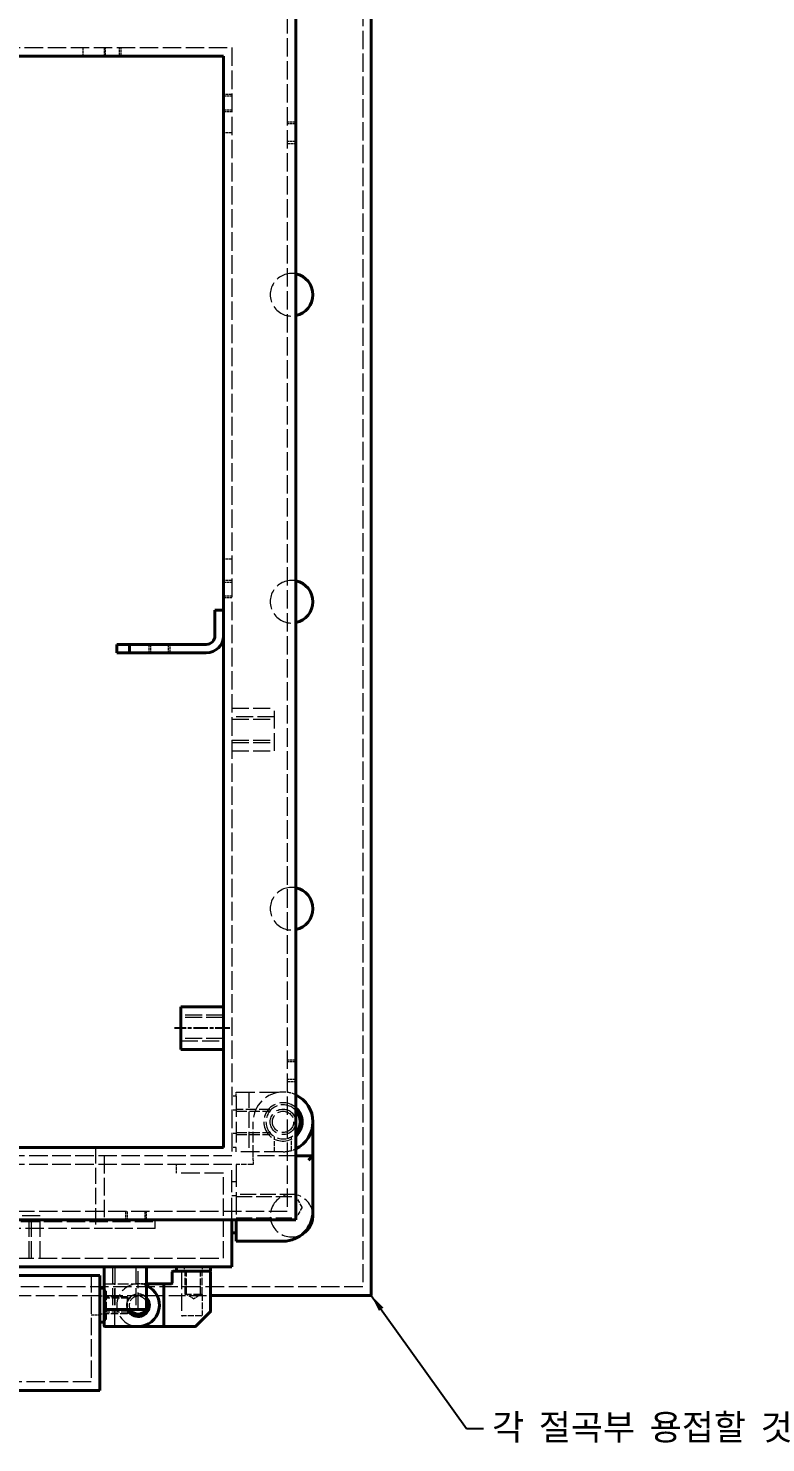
# Model space of a CAD drawing. Header units: millimetres. Extents: x 0 to 2378, y 0 to 1682.
# Drawn here: x 702.7 to 875.7, y 627.5 to 959.3 of the extents above; entities that cross this region are included whole.
import ezdxf

# ---------------------------------------------------------------- set-up
doc = ezdxf.new("R2010")
doc.units = ezdxf.units.MM
doc.header["$LTSCALE"] = 2
doc.linetypes.add('CHAIN', pattern=[0.3543, 0.2362, -0.0295, 0.0591, -0.0295])
doc.linetypes.add('DASHED', pattern=[0.2067, 0.1654, -0.0413])
for name, color, linetype, lineweight in [('가려진 것(ISO)', 2, 'DASHED', 18), ('가시적인 것(ISO)', 3, 'Continuous', 40), ('기호(ISO)', 5, 'Continuous', 25), ('중심선(ISO)', 1, 'Continuous', 25)]:
    doc.layers.add(name, color=color, linetype=linetype, lineweight=lineweight)
doc.styles.add('치수 텍스트_PSTEK_POSCO', font='isocp.shx')
doc.dimstyles.new('치수_PSTEK_POSCO$7', dxfattribs={"dimscale": 2, "dimtxt": 3, "dimasz": 2, "dimexe": 2, "dimexo": 2.5, "dimgap": 1, "dimtad": 1, "dimrnd": 1e-08, "dimdsep": 46, "dimtxsty": '치수 텍스트_PSTEK_POSCO', "dimcen": 0.09, "dimdle": 10, "dimclrd": 7, "dimclre": 7, "dimclrt": 2, "dimadec": 1, "dimazin": 2, "dimtfac": 1, "dimtmove": 0, "dimatfit": 3, "dimfxl": 0, "dimtolj": 1, "dimlwd": -1, "dimlwe": -1, "dimarcsym": 0})

msp = doc.modelspace()

# ---------------------------------------------------------------- linework, layer by layer
at = {"layer": '가려진 것(ISO)', "ltscale": 12.957587}
msp.add_line((781.1684, 985.4656), (781.1684, 664.0656), dxfattribs=at)
at = {"layer": '가려진 것(ISO)', "ltscale": 13.053281}
msp.add_line((763.4684, 967.7656), (763.4684, 681.7656), dxfattribs=at)
at = {"layer": '가려진 것(ISO)', "ltscale": 13.06797}
for p, q in [((280.4684, 954.7656), (750.4684, 954.7656)), ((750.4684, 694.7656), (280.4684, 694.7656)), ((750.4684, 692.7656), (280.4684, 692.7656))]:
    msp.add_line(p, q, dxfattribs=at)
at = {"layer": '가려진 것(ISO)', "ltscale": 1.904597}
for p, q in [((715.4684, 954.7656), (715.4684, 952.7656)), ((720.4684, 954.7656), (720.4684, 952.7656)), ((720.8474, 952.7656), (720.8474, 954.7656)), ((724.0894, 952.7656), (724.0894, 954.7656)), ((724.4684, 952.7656), (724.4684, 954.7656)), ((750.4684, 943.7656), (748.4684, 943.7656)), ((748.4684, 943.3866), (750.4684, 943.3866)), ((748.4684, 940.1446), (750.4684, 940.1446)), ((748.4684, 939.7656), (750.4684, 939.7656)), ((765.4684, 937.2656), (763.4684, 937.2656)), ((765.4684, 936.8326), (763.4684, 936.8326)), ((750.4684, 934.7656), (748.4684, 934.7656)), ((765.4684, 932.6986), (763.4684, 932.6986)), ((763.4684, 932.2656), (765.4684, 932.2656)), ((750.4684, 834.7656), (748.4684, 834.7656)), ((750.4684, 829.7656), (748.4684, 829.7656)), ((748.4684, 829.3866), (750.4684, 829.3866)), ((748.4684, 826.1446), (750.4684, 826.1446)), ((748.4684, 825.7656), (750.4684, 825.7656)), ((730.9684, 814.7656), (730.9684, 812.7656)), ((731.4014, 814.7656), (731.4014, 812.7656)), ((735.5354, 814.7656), (735.5354, 812.7656)), ((735.9684, 812.7656), (735.9684, 814.7656)), ((765.4684, 717.2656), (763.4684, 717.2656)), ((765.4684, 716.8326), (763.4684, 716.8326)), ((765.4684, 712.6986), (763.4684, 712.6986)), ((763.4684, 712.2656), (765.4684, 712.2656)), ((737.4684, 690.7656), (737.4684, 692.7656)), ((725.4684, 681.7656), (725.4684, 679.7656)), ((725.9014, 681.7656), (725.9014, 679.7656)), ((730.0354, 681.7656), (730.0354, 679.7656)), ((730.4684, 679.7656), (730.4684, 681.7656)), ((730.4684, 664.7656), (728.4684, 664.7656)), ((717.4684, 662.0156), (719.4684, 662.0156)), ((717.4684, 657.5156), (719.4684, 657.5156))]:
    msp.add_line(p, q, dxfattribs=at)
at = {"layer": '가려진 것(ISO)', "ltscale": 13.102725}
msp.add_line((750.4684, 954.7656), (750.4684, 694.7656), dxfattribs=at)
at = {"layer": '가려진 것(ISO)', "ltscale": 12.094824}
for p, q in [((750.4684, 799.7656), (760.4684, 799.7656)), ((760.4684, 797.7656), (750.4684, 797.7656)), ((750.4684, 797.2241), (760.4684, 797.2241)), ((750.4684, 792.3071), (760.4684, 792.3071)), ((750.4684, 791.7656), (760.4684, 791.7656)), ((750.4684, 789.7656), (760.4684, 789.7656)), ((748.4684, 727.7656), (738.4684, 727.7656)), ((748.4684, 727.2241), (738.4684, 727.2241)), ((748.4684, 722.3071), (738.4684, 722.3071)), ((738.4684, 721.7656), (748.4684, 721.7656)), ((765.4684, 694.7656), (755.4684, 694.7656)), ((748.4684, 670.7656), (748.4684, 690.7656)), ((702.9269, 670.7656), (702.9269, 680.7656)), ((703.4684, 670.7656), (703.4684, 680.7656)), ((705.4684, 670.7656), (705.4684, 680.7656)), ((722.4684, 668.7656), (722.4684, 658.7656)), ((723.0099, 668.7656), (723.0099, 658.7656)), ((727.9269, 668.7656), (727.9269, 658.7656)), ((728.4684, 658.7656), (728.4684, 668.7656)), ((717.4684, 666.7656), (717.4684, 641.7656))]:
    msp.add_line(p, q, dxfattribs=at)
at = {"layer": '가려진 것(ISO)', "ltscale": 12.665669}
for p, q in [((760.4684, 789.7656), (760.4684, 799.7656)), ((705.4684, 680.7656), (695.4684, 680.7656)), ((722.4684, 679.3656), (732.4684, 679.3656)), ((732.4684, 677.7656), (722.4684, 677.7656))]:
    msp.add_line(p, q, dxfattribs=at)
at = {"layer": '가려진 것(ISO)', "ltscale": 0.952248}
for p, q in [((751.4684, 708.7656), (750.4684, 708.7656)), ((751.4684, 705.5156), (750.4684, 705.5156)), ((751.4684, 700.0156), (750.4684, 700.0156)), ((751.4684, 696.7656), (750.4684, 696.7656)), ((755.4684, 693.7656), (755.4684, 692.7656)), ((750.4684, 688.7656), (751.4684, 688.7656)), ((750.4684, 685.5156), (751.4684, 685.5156)), ((750.4684, 680.0156), (751.4684, 680.0156)), ((739.3684, 667.7656), (739.3684, 668.7656)), ((743.5684, 667.7656), (743.5684, 668.7656)), ((720.4684, 661.8656), (719.4684, 661.8656)), ((720.4684, 657.6656), (719.4684, 657.6656))]:
    msp.add_line(p, q, dxfattribs=at)
at = {"layer": '가려진 것(ISO)', "ltscale": 13.304306}
for p, q in [((751.4684, 709.7656), (762.4684, 709.7656)), ((762.4684, 695.7656), (751.4684, 695.7656)), ((748.4684, 690.7656), (737.4684, 690.7656))]:
    msp.add_line(p, q, dxfattribs=at)
at = {"layer": '가려진 것(ISO)', "ltscale": 1.495845}
for p, q in [((751.4684, 708.7656), (751.4684, 709.7656)), ((751.4684, 695.7656), (751.4684, 696.7656)), ((755.4684, 693.7656), (755.4684, 694.7656))]:
    msp.add_line(p, q, dxfattribs=at)
at = {"layer": '가려진 것(ISO)', "ltscale": 14.513788}
msp.add_line((751.4684, 708.7656), (751.4684, 696.7656), dxfattribs=at)
at = {"layer": '가려진 것(ISO)', "ltscale": 11.288502}
for p, q in [((754.4684, 709.7656), (754.4684, 695.7656)), ((765.4684, 685.6986), (751.4684, 685.6986)), ((751.4684, 685.2656), (765.4684, 685.2656)), ((751.4684, 680.2656), (765.4684, 680.2656)), ((751.4684, 679.8326), (765.4684, 679.8326))]:
    msp.add_line(p, q, dxfattribs=at)
at = {"layer": '가려진 것(ISO)', "ltscale": 7.502025}
for p, q in [((759.3459, 705.6986), (751.4684, 705.6986)), ((751.4684, 705.2656), (759.3459, 705.2656)), ((751.4684, 700.2656), (759.3459, 700.2656)), ((751.4684, 699.8326), (759.3459, 699.8326))]:
    msp.add_line(p, q, dxfattribs=at)
at = {"layer": '가려진 것(ISO)', "ltscale": 1.537008}
for p, q in [((759.3459, 705.6986), (759.3459, 705.2656)), ((759.3459, 700.2656), (759.3459, 699.8326))]:
    msp.add_line(p, q, dxfattribs=at)
at = {"layer": '가려진 것(ISO)', "ltscale": 7.618686}
msp.add_line((755.4684, 694.7656), (755.4684, 702.7656), dxfattribs=at)
at = {"layer": '가려진 것(ISO)', "ltscale": 11.490082}
msp.add_line((718.4684, 696.7656), (718.4684, 677.7656), dxfattribs=at)
at = {"layer": '가려진 것(ISO)', "ltscale": 3.367307}
msp.add_line((760.4684, 695.7656), (760.4684, 699.3015), dxfattribs=at)
at = {"layer": '가려진 것(ISO)', "ltscale": 3.089415}
msp.add_line((764.4684, 696.0573), (764.4684, 699.3015), dxfattribs=at)
at = {"layer": '가려진 것(ISO)', "ltscale": 12.417352}
msp.add_line((720.4684, 694.7656), (720.4684, 679.3656), dxfattribs=at)
at = {"layer": '가려진 것(ISO)', "ltscale": 15.72327}
for p, q in [((750.4684, 679.7656), (750.4684, 692.7656)), ((751.4684, 692.7656), (751.4684, 679.7656))]:
    msp.add_line(p, q, dxfattribs=at)
at = {"layer": '가려진 것(ISO)', "ltscale": 3.809293}
msp.add_line((755.4684, 692.7656), (751.4684, 692.7656), dxfattribs=at)
at = {"layer": '가려진 것(ISO)', "ltscale": 2.777503}
for q in [(765.4684, 685.2656), (765.4684, 680.2656)]:
    msp.add_line((766.9706, 682.7656), q, dxfattribs=at)
at = {"layer": '가려진 것(ISO)', "ltscale": 13.041375}
msp.add_line((763.4684, 681.7656), (267.4684, 681.7656), dxfattribs=at)
at = {"layer": '가려진 것(ISO)', "ltscale": 13.005862}
for p, q in [((308.4684, 679.3656), (722.4684, 679.3656)), ((722.4684, 677.7656), (308.4684, 677.7656))]:
    msp.add_line(p, q, dxfattribs=at)
at = {"layer": '가려진 것(ISO)', "ltscale": 1.523657}
msp.add_line((732.4684, 677.7656), (732.4684, 679.3656), dxfattribs=at)
at = {"layer": '가려진 것(ISO)', "ltscale": 13.107413}
msp.add_line((282.4684, 670.7656), (748.4684, 670.7656), dxfattribs=at)
at = {"layer": '가려진 것(ISO)', "ltscale": 12.215772}
msp.add_line((738.6684, 667.5656), (738.6684, 657.4656), dxfattribs=at)
at = {"layer": '가려진 것(ISO)', "ltscale": 5.237816}
for p, q in [((739.4684, 662.2656), (739.4684, 667.7656)), ((743.4684, 662.2656), (743.4684, 667.7656)), ((725.9684, 661.7656), (720.4684, 661.7656)), ((725.9684, 657.7656), (720.4684, 657.7656))]:
    msp.add_line(p, q, dxfattribs=at)
at = {"layer": '가려진 것(ISO)', "ltscale": 4.939583}
for p, q in [((739.8184, 662.3787), (739.8184, 667.5656)), ((743.1184, 662.3787), (743.1184, 667.5656))]:
    msp.add_line(p, q, dxfattribs=at)
at = {"layer": '가려진 것(ISO)', "ltscale": 13.116713}
msp.add_line((781.1684, 664.0656), (249.7684, 664.0656), dxfattribs=at)
at = {"layer": '가려진 것(ISO)', "ltscale": 7.428217}
msp.add_line((720.6684, 664.7656), (728.4684, 664.7656), dxfattribs=at)
at = {"layer": '가려진 것(ISO)', "ltscale": 11.611031}
msp.add_line((722.9684, 654.9656), (722.9684, 664.5656), dxfattribs=at)
at = {"layer": '가려진 것(ISO)', "ltscale": 13.148004}
msp.add_line((367.4684, 662.0656), (720.7684, 662.0656), dxfattribs=at)
at = {"layer": '가려진 것(ISO)', "ltscale": 0.095135}
for p, q in [((720.6684, 663.2656), (720.7684, 663.2656)), ((720.6684, 656.2656), (720.7684, 656.2656))]:
    msp.add_line(p, q, dxfattribs=at)
at = {"layer": '가려진 것(ISO)', "ltscale": 5.363575}
for p, q in [((726.3005, 661.4156), (720.6684, 661.4156)), ((726.3005, 658.1156), (720.6684, 658.1156))]:
    msp.add_line(p, q, dxfattribs=at)
at = {"layer": '가려진 것(ISO)', "ltscale": 1.428422}
for p, q in [((720.7684, 660.5656), (720.7684, 662.0656)), ((720.7684, 658.2656), (720.7684, 659.7656))]:
    msp.add_line(p, q, dxfattribs=at)
at = {"layer": '가려진 것(ISO)', "ltscale": 0.19037}
for p, q in [((720.9684, 662.0656), (720.7684, 662.0656)), ((720.9684, 662.0336), (720.7684, 662.0336)), ((720.9684, 661.9379), (720.7684, 661.9379)), ((720.9684, 661.906), (720.7684, 661.906)), ((720.9684, 661.8741), (720.7684, 661.8741)), ((720.9684, 661.8421), (720.7684, 661.8421)), ((720.9684, 661.8102), (720.7684, 661.8102)), ((720.9684, 661.7783), (720.7684, 661.7783)), ((720.9684, 661.7145), (720.7684, 661.7145)), ((720.9684, 661.6826), (720.7684, 661.6826)), ((720.9684, 661.6507), (720.7684, 661.6507)), ((720.9684, 661.6187), (720.7684, 661.6187)), ((720.9684, 661.5868), (720.7684, 661.5868)), ((720.9684, 661.5549), (720.7684, 661.5549)), ((720.9684, 661.523), (720.7684, 661.523)), ((720.9684, 661.4911), (720.7684, 661.4911)), ((720.9684, 661.4592), (720.7684, 661.4592)), ((720.9684, 661.4273), (720.7684, 661.4273)), ((720.9684, 661.3953), (720.7684, 661.3953)), ((720.9684, 661.3634), (720.7684, 661.3634)), ((720.9684, 661.3315), (720.7684, 661.3315)), ((720.9684, 661.2996), (720.7684, 661.2996)), ((720.9684, 661.2677), (720.7684, 661.2677)), ((720.9684, 661.2358), (720.7684, 661.2358)), ((720.9684, 661.2039), (720.7684, 661.2039)), ((720.9684, 661.1719), (720.7684, 661.1719)), ((720.9684, 661.14), (720.7684, 661.14)), ((720.9684, 661.1081), (720.7684, 661.1081)), ((720.9684, 661.0443), (720.7684, 661.0443)), ((720.9684, 661.0124), (720.7684, 661.0124)), ((720.9684, 660.9804), (720.7684, 660.9804)), ((720.9684, 660.9485), (720.7684, 660.9485)), ((720.9684, 660.9166), (720.7684, 660.9166)), ((720.9684, 660.8528), (720.7684, 660.8528)), ((720.9684, 660.8209), (720.7684, 660.8209)), ((720.9684, 660.789), (720.7684, 660.789)), ((720.9684, 660.757), (720.7684, 660.757)), ((720.9684, 660.7251), (720.7684, 660.7251)), ((720.9684, 660.6932), (720.7684, 660.6932)), ((720.9684, 660.5975), (720.7684, 660.5975)), ((720.9684, 660.5656), (720.7684, 660.5656)), ((720.9684, 659.7656), (720.7684, 659.7656)), ((720.9684, 659.7336), (720.7684, 659.7336)), ((720.9684, 659.6698), (720.7684, 659.6698)), ((720.9684, 659.6379), (720.7684, 659.6379)), ((720.9684, 659.5741), (720.7684, 659.5741)), ((720.9684, 659.5421), (720.7684, 659.5421)), ((720.9684, 659.5102), (720.7684, 659.5102)), ((720.9684, 659.4783), (720.7684, 659.4783)), ((720.9684, 659.4145), (720.7684, 659.4145)), ((720.9684, 659.3826), (720.7684, 659.3826)), ((720.9684, 659.2868), (720.7684, 659.2868)), ((720.9684, 659.2549), (720.7684, 659.2549)), ((720.9684, 659.1911), (720.7684, 659.1911)), ((720.9684, 659.1592), (720.7684, 659.1592)), ((720.9684, 659.1273), (720.7684, 659.1273)), ((720.9684, 659.0953), (720.7684, 659.0953)), ((720.9684, 659.0315), (720.7684, 659.0315)), ((720.9684, 658.9996), (720.7684, 658.9996)), ((720.9684, 658.9677), (720.7684, 658.9677)), ((720.9684, 658.9358), (720.7684, 658.9358)), ((720.9684, 658.9039), (720.7684, 658.9039)), ((720.9684, 658.8719), (720.7684, 658.8719)), ((720.9684, 658.84), (720.7684, 658.84)), ((720.9684, 658.8081), (720.7684, 658.8081)), ((720.9684, 658.7762), (720.7684, 658.7762)), ((720.9684, 658.7443), (720.7684, 658.7443)), ((720.9684, 658.7124), (720.7684, 658.7124)), ((720.9684, 658.6485), (720.7684, 658.6485)), ((720.9684, 658.6166), (720.7684, 658.6166)), ((720.9684, 658.5528), (720.7684, 658.5528)), ((720.9684, 658.5209), (720.7684, 658.5209)), ((720.9684, 658.489), (720.7684, 658.489)), ((720.9684, 658.457), (720.7684, 658.457)), ((720.9684, 658.3932), (720.7684, 658.3932)), ((720.9684, 658.3613), (720.7684, 658.3613)), ((720.9684, 658.2975), (720.7684, 658.2975)), ((720.9684, 658.2656), (720.7684, 658.2656))]:
    msp.add_line(p, q, dxfattribs=at)
at = {"layer": '가려진 것(ISO)', "ltscale": 6.285399}
msp.add_line((720.9684, 663.0656), (720.9684, 656.4656), dxfattribs=at)
at = {"layer": '가려진 것(ISO)', "ltscale": 11.852927}
msp.add_line((720.9684, 662.0656), (745.4684, 662.0656), dxfattribs=at)
at = {"layer": '가려진 것(ISO)', "ltscale": 2.125159}
for p, q in [((725.9684, 660.6445), (725.9684, 661.7656)), ((725.9684, 658.8866), (725.9684, 657.7656))]:
    msp.add_line(p, q, dxfattribs=at)
at = {"layer": '가려진 것(ISO)', "ltscale": 5.983681}
msp.add_line((743.4684, 662.2656), (739.4684, 662.2656), dxfattribs=at)
at = {"layer": '가려진 것(ISO)', "ltscale": 1.725356}
for q in [(739.9154, 662.2073), (743.0215, 662.2073)]:
    msp.add_line((741.4684, 661.2741), q, dxfattribs=at)
at = {"layer": '가려진 것(ISO)', "ltscale": 4.571172}
msp.add_line((743.4684, 662.2656), (743.4684, 657.4656), dxfattribs=at)
at = {"layer": '가려진 것(ISO)', "ltscale": 4.190233}
msp.add_line((743.2684, 657.2656), (738.8684, 657.2656), dxfattribs=at)
at = {"layer": '가려진 것(ISO)', "ltscale": 13.15312}
msp.add_line((717.4684, 641.7656), (369.4684, 641.7656), dxfattribs=at)
at = {"layer": '가려진 것(ISO)', "ltscale": 15.198803}
msp.add_circle((762.4684, 702.7656), 3, dxfattribs=at)
at = {"layer": '가려진 것(ISO)', "ltscale": 12.665669}
msp.add_circle((762.4684, 702.7656), 2.5, dxfattribs=at)
at = {"layer": '가려진 것(ISO)', "ltscale": 14.289262}
for centre in [(764.4684, 896.7656), (764.4684, 824.7656), (764.4684, 752.7656)]:
    msp.add_arc(centre, 5, 78.463041, 281.536959, dxfattribs=at)
at = {"layer": '가려진 것(ISO)', "ltscale": 13.298953}
msp.add_arc((762.4684, 702.7656), 7, 90, 180, dxfattribs=at)
at = {"layer": '가려진 것(ISO)', "ltscale": 12.520994}
msp.add_arc((762.4684, 702.7656), 4.5, 48.189685, 311.810315, dxfattribs=at)
at = {"layer": '가려진 것(ISO)', "ltscale": 11.702266}
msp.add_arc((762.4684, 702.7656), 4, 41.409622, 318.590378, dxfattribs=at)
at = {"layer": '가려진 것(ISO)', "ltscale": 2.952539}
for start, end in [(64.623066, 90), (270, 295.376934)]:
    msp.add_arc((762.4684, 702.7656), 7, start, end, dxfattribs=at)
at = {"layer": '가려진 것(ISO)', "ltscale": 12.511967}
msp.add_arc((764.4684, 680.7656), 5, 5.25526, 301.614637, dxfattribs=at)
at = {"layer": '가려진 것(ISO)', "ltscale": 0.299089}
for centre, start, end in [((738.4684, 667.5656), 0, 90), ((739.6184, 667.5656), 0, 90), ((743.3184, 667.5656), 90, 180), ((743.6684, 667.5656), 90, 180), ((720.6684, 664.5656), 90, 180), ((722.7684, 664.5656), 0, 90), ((720.6684, 663.4656), 180, 270), ((720.6684, 661.6156), 180, 270), ((720.7684, 663.0656), 0, 90), ((720.6684, 657.9156), 90, 180), ((738.8684, 657.4656), 180, 270), ((743.2684, 657.4656), 270, 0), ((720.6684, 656.0656), 90, 180), ((720.7684, 656.4656), 270, 0), ((722.7684, 654.9656), 270, 0)]:
    msp.add_arc(centre, 0.2, start, end, dxfattribs=at)
at = {"layer": '가려진 것(ISO)', "ltscale": 12.665669}
msp.add_arc((728.4684, 659.7656), 5, 90, 270, dxfattribs=at)
at = {"layer": '가려진 것(ISO)', "ltscale": 1.959437}
msp.add_arc((728.4684, 659.7656), 5, 66.421822, 90, dxfattribs=at)
at = {"layer": '가려진 것(ISO)', "ltscale": 7.099035}
msp.add_arc((728.4684, 659.7656), 2.65, 40.999354, 202.170157, dxfattribs=at)
at = {"layer": '가려진 것(ISO)', "ltscale": 7.040022}
msp.add_arc((728.4684, 659.7656), 2.6, 39.715137, 202.619865, dxfattribs=at)
at = {"layer": '가려진 것(ISO)', "ltscale": 6.655806}
msp.add_arc((728.4684, 659.7656), 2.1, 17.751897, 208.437045, dxfattribs=at)
at = {"layer": '가려진 것(ISO)', "ltscale": 0.042575}
msp.add_arc((726.3005, 661.6156), 0.2, 292.291883, 305.128991, dxfattribs=at)
at = {"layer": '가려진 것(ISO)', "ltscale": 0.196035}
for centre, start, end in [((740.0184, 662.3787), 180, 239), ((742.9184, 662.3787), 301, 0)]:
    msp.add_arc(centre, 0.2, start, end, dxfattribs=at)
at = {"layer": '가려진 것(ISO)', "ltscale": 0.042791}
msp.add_arc((726.3005, 657.9156), 0.2, 54.872991, 67.775298, dxfattribs=at)
at = {"layer": '가려진 것(ISO)', "ltscale": 0.372867}
msp.add_arc((728.4684, 659.7656), 2.1, 331.562955, 342.248103, dxfattribs=at)
at = {"layer": '가려진 것(ISO)', "ltscale": 1.721406}
msp.add_open_spline([(725.9614, 658.9069), (725.9271, 659.0072), (725.9011, 659.1034), (725.8818, 659.1896), (725.8612, 659.2815), (725.8482, 659.3617), (725.8388, 659.438), (725.8293, 659.5144), (725.8234, 659.5868), (725.8205, 659.6618), (725.8175, 659.7367), (725.8175, 659.8141), (725.8217, 659.8966), (725.8258, 659.9791), (725.8341, 660.0666), (725.847, 660.1538), (725.86, 660.2411), (725.8775, 660.3282), (725.8981, 660.4105), (725.9171, 660.4862), (725.9386, 660.5579), (725.9623, 660.6267)], degree=3, knots=[0.00899415, 0.00899415, 0.00899415, 0.00899415, 0.142857143, 0.142857143, 0.142857143, 0.285714286, 0.285714286, 0.285714286, 0.428571429, 0.428571429, 0.428571429, 0.571428571, 0.571428571, 0.571428571, 0.714285714, 0.714285714, 0.714285714, 0.857142857, 0.857142857, 0.857142857, 0.988606641, 0.988606641, 0.988606641, 0.988606641], dxfattribs=at)
at = {"layer": '가려진 것(ISO)', "ltscale": 1.763599}
msp.add_open_spline([(725.9684, 658.8866), (725.9338, 658.9853), (725.9053, 659.0852), (725.883, 659.1843), (725.8607, 659.2833), (725.8446, 659.3815), (725.8341, 659.4781), (725.8235, 659.5747), (725.8185, 659.6697), (725.8184, 659.7648), (725.8184, 659.8599), (725.8234, 659.9551), (725.834, 660.0518), (725.8445, 660.1486), (725.8605, 660.247), (725.8828, 660.3462), (725.9051, 660.4455), (725.9337, 660.5456), (725.9684, 660.6445)], degree=3, knots=[0, 0, 0, 0, 0.16666667, 0.16666667, 0.16666667, 0.33333333, 0.33333333, 0.33333333, 0.5, 0.5, 0.5, 0.66666667, 0.66666667, 0.66666667, 0.83333333, 0.83333333, 0.83333333, 1, 1, 1, 1], dxfattribs=at)
at = {"layer": '가려진 것(ISO)', "ltscale": 0.255218}
msp.add_open_spline([(725.9623, 660.6267), (725.9588, 660.6167), (725.9555, 660.6067), (725.9311, 660.5328), (725.9117, 660.4659), (725.8947, 660.3967)], degree=3, knots=[0.0627069384, 0.0627069384, 0.0627069384, 0.0627069384, 0.0663620333, 0.0663620333, 0.0894947015, 0.0894947015, 0.0894947015, 0.0894947015], dxfattribs=at)
at = {"layer": '가려진 것(ISO)', "ltscale": 1.631149}
msp.add_open_spline([(726.441, 661.472), (726.4234, 661.4511), (726.3859, 661.4062), (726.2897, 661.2762), (726.2305, 661.1898), (726.1008, 660.9641), (726.0283, 660.8147), (725.9684, 660.6445)], degree=3, knots=[0, 0, 0, 0, 0.05351917, 0.05351917, 0.107427384, 0.107427384, 0.170590402, 0.170590402, 0.170590402, 0.170590402], dxfattribs=at)
at = {"layer": '가려진 것(ISO)', "ltscale": 0.539184}
msp.add_open_spline([(726.1621, 661.0707), (726.0995, 660.96), (726.0354, 660.8277), (725.9807, 660.6785)], degree=3, dxfattribs=at)
at = {"layer": '가려진 것(ISO)', "ltscale": 0.074001}
msp.add_open_spline([(726.3005, 661.4156), (726.3219, 661.4156), (726.3436, 661.4191), (726.3681, 661.4273), (726.3723, 661.4288), (726.3764, 661.4305)], degree=3, knots=[0, 0, 0, 0, 0.00642098807, 0.00642098807, 0.00775299372, 0.00775299372, 0.00775299372, 0.00775299372], dxfattribs=at)
at = {"layer": '가려진 것(ISO)', "ltscale": 0.392193}
msp.add_open_spline([(726.4515, 661.4844), (726.4468, 661.4789), (726.4304, 661.4599), (726.4043, 661.4275)], degree=3, dxfattribs=at)
at = {"layer": '가려진 것(ISO)', "ltscale": 0.062319}
msp.add_open_spline([(726.4156, 661.452), (726.4243, 661.4581), (726.4326, 661.465), (726.4424, 661.4746), (726.4445, 661.4767), (726.4477, 661.4801), (726.4487, 661.4813), (726.4502, 661.4829), (726.4505, 661.4833), (726.4511, 661.4839), (726.4513, 661.4841), (726.4516, 661.4845), (726.4517, 661.4846), (726.4519, 661.4849), (726.452, 661.485), (726.4524, 661.4854), (726.4524, 661.4854), (726.4525, 661.4856), (726.4525, 661.4856), (726.4526, 661.4856), (726.4526, 661.4857), (726.4526, 661.4857), (726.4526, 661.4857), (726.4526, 661.4857)], degree=3, knots=[0, 0, 0, 0, 0.00320525663, 0.00320525663, 0.00411320261, 0.00411320261, 0.00458526926, 0.00458526926, 0.0047626411, 0.0047626411, 0.00484290345, 0.00484290345, 0.00492400843, 0.00492400843, 0.00500500784, 0.00500500784, 0.00533243333, 0.00533243333, 0.00565204822, 0.00565204822, 0.00630511606, 0.00630511606, 0.00654785653, 0.00654785653, 0.00654785653, 0.00654785653], dxfattribs=at)
at = {"layer": '가려진 것(ISO)'}
msp.add_open_spline([(726.4156, 661.452), (726.4156, 661.452), (726.4156, 661.452), (726.4156, 661.452)], degree=3, dxfattribs=at)
at = {"layer": '가려진 것(ISO)', "ltscale": 0.596836}
msp.add_open_spline([(725.8339, 660.0513), (725.8259, 659.9777), (725.8209, 659.9026), (725.816, 659.6944), (725.8233, 659.5592), (725.8398, 659.4299)], degree=3, knots=[0, 0, 0, 0, 0.0225601295, 0.0225601295, 0.062516854, 0.062516854, 0.062516854, 0.062516854], dxfattribs=at)
at = {"layer": '가려진 것(ISO)', "ltscale": 0.067825}
msp.add_open_spline([(725.8336, 659.4826), (725.8361, 659.4593), (725.8389, 659.4361), (725.842, 659.4132)], degree=3, dxfattribs=at)
at = {"layer": '가려진 것(ISO)', "ltscale": 0.068156}
msp.add_open_spline([(725.8424, 660.121), (725.8393, 660.0979), (725.8364, 660.0747), (725.8339, 660.0513)], degree=3, dxfattribs=at)
at = {"layer": '가려진 것(ISO)', "ltscale": 0.073777}
msp.add_open_spline([(726.3761, 658.1007), (726.356, 658.1089), (726.3342, 658.1139), (726.3085, 658.1154), (726.3045, 658.1156), (726.3005, 658.1156)], degree=3, knots=[0, 0, 0, 0, 0.00652349054, 0.00652349054, 0.00772823776, 0.00772823776, 0.00772823776, 0.00772823776], dxfattribs=at)
at = {"layer": '가려진 것(ISO)', "ltscale": 0.060039}
msp.add_open_spline([(726.4526, 658.0455), (726.4526, 658.0455), (726.4526, 658.0455), (726.4525, 658.0455), (726.4525, 658.0455), (726.4523, 658.0457), (726.4523, 658.0458), (726.4521, 658.046), (726.4521, 658.046), (726.4519, 658.0462), (726.4518, 658.0464), (726.4515, 658.0467), (726.4513, 658.0469), (726.4504, 658.0479), (726.4497, 658.0488), (726.4459, 658.053), (726.4428, 658.0562), (726.4321, 658.0665), (726.4241, 658.0732), (726.4156, 658.0791)], degree=3, knots=[0.04577294422, 0.04577294422, 0.04577294422, 0.04577294422, 0.0463265168, 0.0463265168, 0.04685754242, 0.04685754242, 0.04702603739, 0.04702603739, 0.04711051654, 0.04711051654, 0.04719599505, 0.04719599505, 0.04728133379, 0.04728133379, 0.04762550456, 0.04762550456, 0.048972834, 0.048972834, 0.05208123506, 0.05208123506, 0.05208123506, 0.05208123506], dxfattribs=at)
at = {"layer": '가시적인 것(ISO)'}
for p, q in [((783.1684, 662.0656), (783.1684, 987.4656)), ((765.4684, 969.7656), (765.4684, 679.7656)), ((282.4684, 952.7656), (748.4684, 952.7656)), ((748.4684, 952.7656), (748.4684, 696.7656)), ((746.4684, 822.7656), (748.4684, 822.7656)), ((746.4684, 816.7656), (746.4684, 822.7656)), ((726.4684, 814.7656), (723.4684, 814.7656)), ((723.4684, 814.7656), (723.4684, 812.7656)), ((726.4684, 812.7656), (726.4684, 814.7656)), ((726.4684, 814.7656), (744.4684, 814.7656)), ((723.4684, 812.7656), (726.4684, 812.7656)), ((744.4684, 812.7656), (726.4684, 812.7656)), ((738.4684, 729.7656), (738.4684, 719.7656)), ((748.4684, 729.7656), (738.4684, 729.7656)), ((748.4684, 719.7656), (738.4684, 719.7656)), ((769.4684, 702.7656), (769.4684, 694.7656)), ((748.4684, 696.7656), (282.4684, 696.7656)), ((769.4684, 694.7656), (765.4684, 694.7656)), ((768.4684, 693.7656), (769.4684, 694.7656)), ((769.4684, 694.7656), (769.4684, 681.7656)), ((765.4684, 679.7656), (265.4684, 679.7656)), ((750.4684, 668.7656), (750.4684, 679.7656)), ((751.4684, 679.7656), (751.4684, 675.7656)), ((750.4684, 676.7656), (751.4684, 676.7656)), ((751.4684, 674.7656), (751.4684, 675.7656)), ((762.4684, 674.7656), (751.4684, 674.7656)), ((280.4684, 668.7656), (750.4684, 668.7656)), ((720.4684, 668.7656), (720.4684, 658.7656)), ((730.4684, 668.7656), (730.4684, 658.7656)), ((736.4684, 667.5656), (736.4684, 664.9656)), ((737.4684, 667.7656), (736.6684, 667.7656)), ((737.4684, 667.7656), (737.4684, 668.7656)), ((745.4684, 667.7656), (737.4684, 667.7656)), ((745.4684, 667.7656), (745.4684, 668.7656)), ((745.4684, 667.5656), (745.4684, 658.3484)), ((719.4684, 666.7656), (367.4684, 666.7656)), ((719.4684, 666.7656), (719.4684, 639.7656)), ((720.4684, 663.7656), (719.4684, 663.7656)), ((734.2684, 664.7656), (730.4684, 664.7656)), ((734.6684, 664.7656), (734.2684, 664.7656)), ((734.4684, 664.5656), (734.4684, 656.3484)), ((736.2684, 664.7656), (734.6684, 664.7656)), ((745.4684, 662.0656), (783.1684, 662.0656)), ((720.4684, 658.7656), (730.4684, 658.7656)), ((720.4684, 658.7656), (720.4684, 655.7656)), ((745.4099, 658.207), (742.027, 654.8241)), ((720.4684, 655.7656), (719.4684, 655.7656)), ((720.4684, 654.9656), (720.4684, 655.7656)), ((728.4684, 654.7656), (720.6684, 654.7656)), ((728.4684, 654.7656), (734.2684, 654.7656)), ((734.2684, 654.7656), (734.6684, 654.7656)), ((734.4684, 654.9656), (734.4684, 656.3484)), ((741.8856, 654.7656), (734.6684, 654.7656)), ((719.4684, 639.7656), (367.4684, 639.7656))]:
    msp.add_line(p, q, dxfattribs=at)
for centre, radius, start, end in [((764.4684, 896.7656), 5, 281.536959, 78.463041), ((764.4684, 824.7656), 5, 281.536959, 78.463041), ((744.4684, 816.7656), 2, 270, 0), ((744.4684, 816.7656), 4, 270, 0), ((764.4684, 752.7656), 5, 281.536959, 78.463041), ((762.4684, 702.7656), 7, 295.376934, 64.623066), ((762.4684, 702.7656), 4.5, 311.810315, 48.189685), ((762.4684, 702.7656), 4, 318.590378, 41.409622), ((762.4684, 681.7656), 7, 270, 0), ((764.4684, 680.7656), 5, 301.614637, 5.25526), ((736.6684, 667.5656), 0.2, 90, 180), ((745.2684, 667.5656), 0.2, 0, 90), ((728.4684, 659.7656), 5, 270, 66.421822), ((734.6684, 664.5656), 0.2, 90, 180), ((736.2684, 664.9656), 0.2, 270, 0), ((728.4684, 659.7656), 2.65, 202.170157, 40.999354), ((728.4684, 659.7656), 2.6, 202.619865, 39.715137), ((728.4684, 659.7656), 2.1, 342.248103, 17.751897), ((728.4684, 659.7656), 2.1, 208.437045, 331.562955), ((745.2684, 658.3484), 0.2, 315, 0), ((720.6684, 654.9656), 0.2, 180, 270), ((734.6684, 654.9656), 0.2, 180, 270), ((741.8856, 654.9656), 0.2, 270, 315)]:
    msp.add_arc(centre, radius, start, end, dxfattribs=at)
for points in [[(726.3004, 658.2417), (726.358, 658.1598), (726.4064, 658.1006), (726.432, 658.0699)], [(726.4066, 658.1008), (726.4314, 658.0702), (726.447, 658.052), (726.4515, 658.0467)]]:
    msp.add_open_spline(points, degree=3, dxfattribs=at)
msp.add_open_spline([(726.4066, 658.1008), (726.4234, 658.0801), (726.4362, 658.0648), (726.4475, 658.0514), (726.45, 658.0484), (726.452, 658.0461), (726.4523, 658.0457), (726.4525, 658.0455), (726.4526, 658.0455), (726.4526, 658.0455)], degree=3, knots=[0, 0, 0, 0, 0.0269944178, 0.0269944178, 0.0397526939, 0.0397526939, 0.0445337675, 0.0445337675, 0.0457729442, 0.0457729442, 0.0457729442, 0.0457729442], dxfattribs=at)
at = {"layer": '중심선(ISO)', "linetype": 'CHAIN', "ltscale": 7.222748}
msp.add_line((749.9684, 724.7656), (736.9684, 724.7656), dxfattribs=at)

# ---------------------------------------------------------------- texts
at = {"layer": '기호(ISO)', "color": 2, "insert": (811.5186, 630.8316), "char_height": 6, "width": 82.090588, "attachment_point": 4, "style": '치수 텍스트_PSTEK_POSCO'}
msp.add_mtext('{\\fISOCP|b0|i0;\\H6.0000;각 절곡부 용접할 것}', dxfattribs=at)

# ---------------------------------------------------------------- leaders
at = {"layer": '기호(ISO)', "color": 7, "annotation_type": 0, "has_hookline": 1, "hookline_direction": 0, "text_width": 71.4864}
msp.add_leader([(783.1684, 662.0656), (805.5186, 630.8316), (809.5186, 630.8316)], dimstyle='치수_PSTEK_POSCO$7', override={"dimtad": 0}, dxfattribs=at)

doc.saveas('drawing.dxf')
